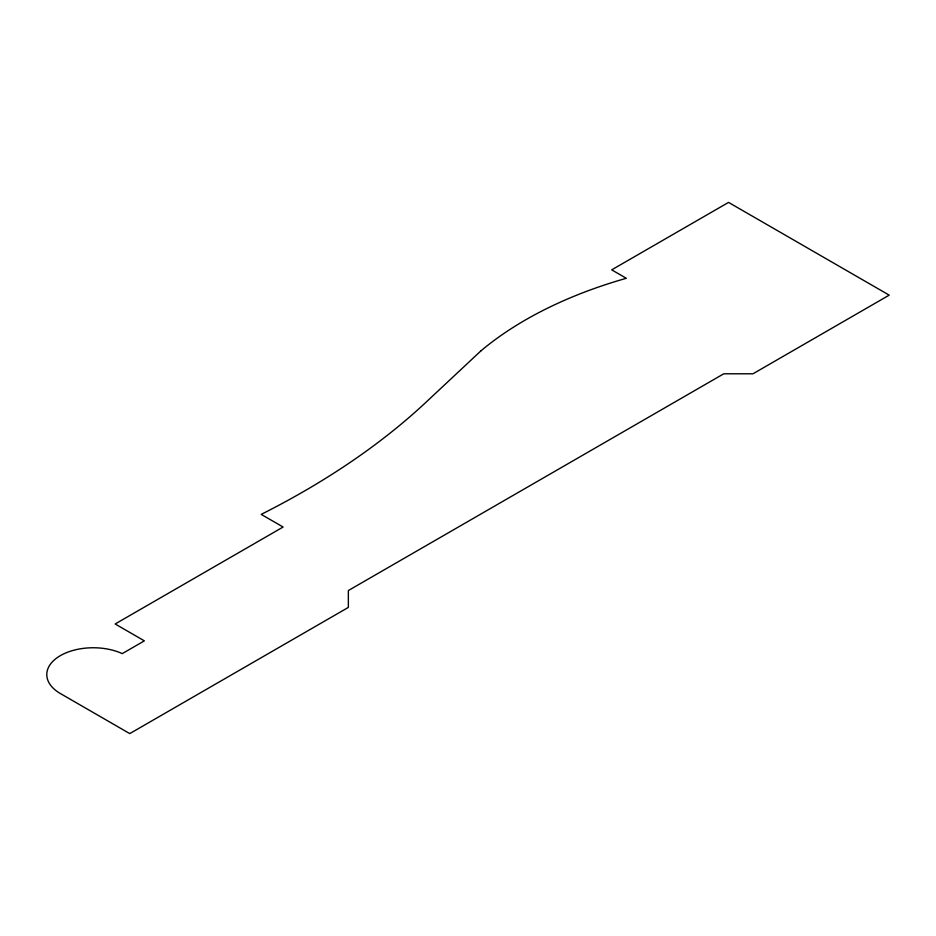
<?xml version="1.0" encoding="UTF-8"?>
<svg xmlns="http://www.w3.org/2000/svg" width="936" height="936" viewBox="0 0 936 936"><rect width="100%" height="100%" fill="white"/><g stroke="black" fill="none" stroke-linecap="round" stroke-linejoin="round"><path stroke-width="1.4" d="M481.01 350.789L428.395 400A850.578 491.072 0 0 1 261.202 514.379L283.117 527.026L115.163 623.984L144.366 640.856L122.253 653.62A46.472 26.828 0 0 0 58.617 656.698A46.472 26.828 0 0 0 60.395 693.553L129.765 733.602L348.356 607.405L348.356 590.534L723.774 373.792L752.977 373.792L889.2 295.144L728.547 202.398L611.711 269.849L626.313 278.284A379.805 219.281 0 0 0 481.01 350.789"/></g></svg>
